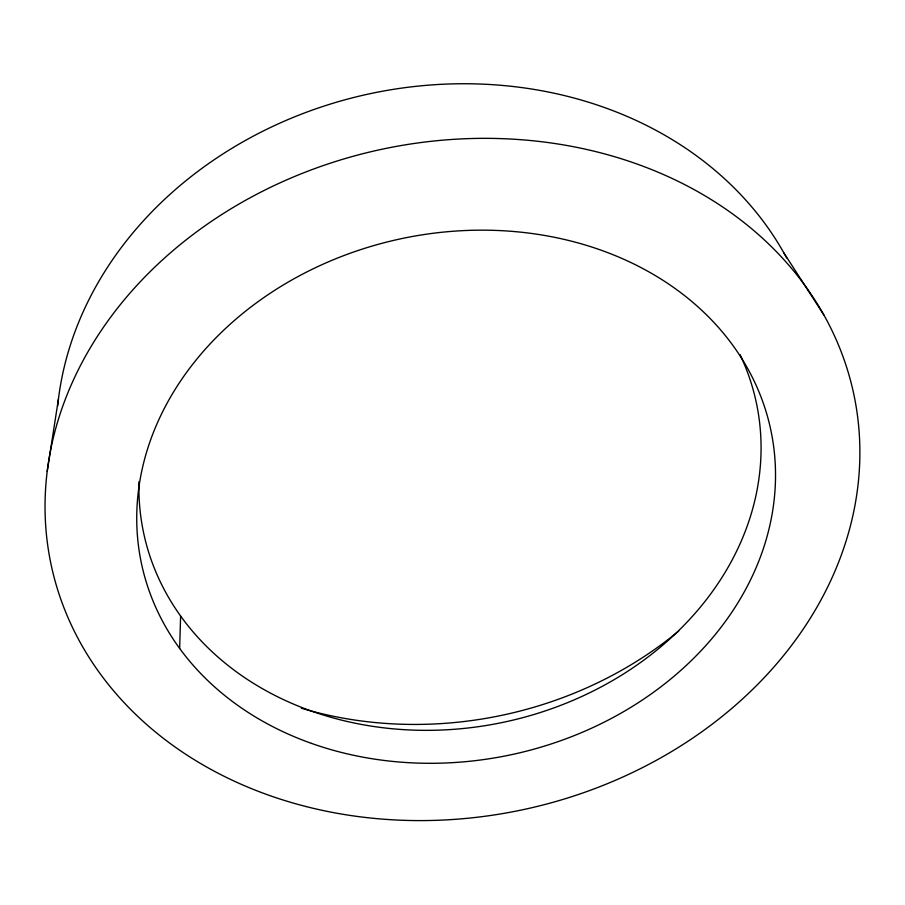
<?xml version="1.0" encoding="UTF-8"?>
<svg xmlns="http://www.w3.org/2000/svg" width="905" height="905" viewBox="0 0 905 905"><rect width="100%" height="100%" fill="white"/><g stroke="black" fill="none" stroke-linecap="round" stroke-linejoin="round"><path stroke-width="1.36" d="M179.643 648.444L180.615 616.034M47.207 471.403L58.429 399.105M783.968 253.049L823.788 314.838M57.649 406.096A384.173 325.325 -12 0 1 374.421 92.785A384.173 325.325 -12 0 1 786.66 257.948M739.996 354.545A313.198 259.995 -12 0 1 503.655 722.224A313.198 259.995 -12 0 1 138.985 481.63M678.727 631.034A360.778 305.223 -12 0 1 301.354 708.219M305.924 806.513A410.293 337.667 -12 0 0 854.954 399.953A410.293 337.667 -12 0 0 196.498 231.94A410.293 337.667 -12 0 0 305.924 806.513M311.456 743.378A321.682 263.808 -12 0 0 775.065 460.973A321.682 263.808 -12 0 0 281.851 285.844A321.682 263.808 -12 0 0 311.456 743.378"/></g></svg>
